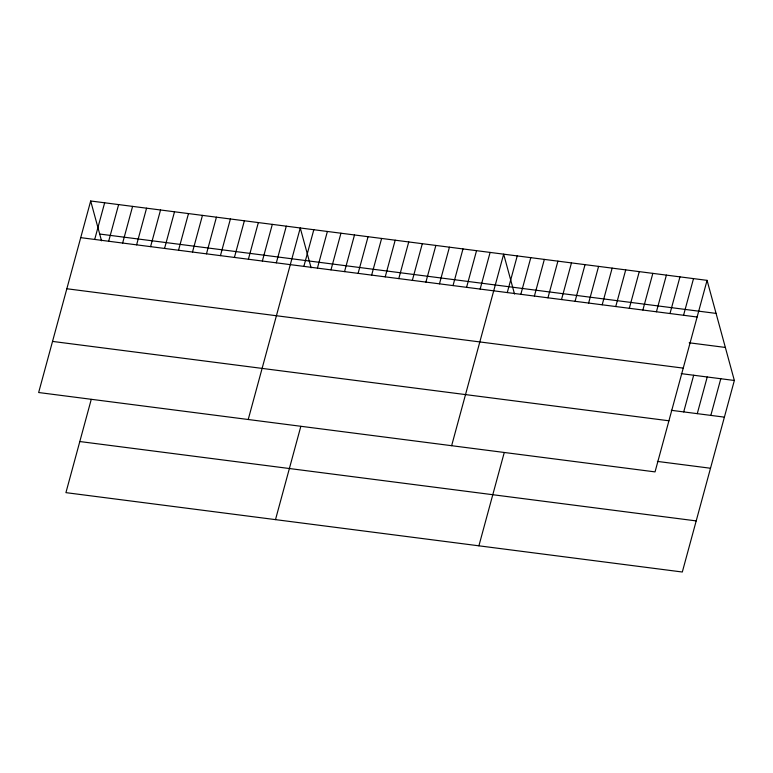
<?xml version="1.0" encoding="UTF-8"?>
<svg xmlns="http://www.w3.org/2000/svg" width="773" height="773" viewBox="0 0 773 773"><rect width="100%" height="100%" fill="white"/><g stroke="black" fill="none" stroke-linecap="round" stroke-linejoin="round"><path stroke-width="1.16" d="M90.683 200.99L38.65 392.52L655.04 471.888L707.073 280.357L90.683 200.99L101.543 240.838M94.702 239.446L104.655 202.787M108.664 241.253L118.627 204.584M122.636 243.051L132.598 206.391M91.253 399.409L65.927 492.643L682.317 572.01L734.35 380.48L707.073 280.357M136.608 244.848L146.57 208.188M150.58 246.645L160.542 209.985M164.552 248.442L174.514 211.783M178.524 250.249L188.486 213.58M192.496 252.046L202.458 215.387M206.468 253.844L216.43 217.184M220.44 255.641L230.402 218.981M234.412 257.438L244.374 220.778M248.384 259.235L258.346 222.576M262.356 261.042L272.318 224.373M276.328 262.839L286.29 226.18M248.22 419.507L300.262 227.977L311.113 267.825M303.857 266.385L313.819 229.726M317.423 268.125L327.385 231.465M330.979 269.874L340.941 233.214M275.497 519.63L300.823 426.396M344.545 271.623L354.498 234.963M358.102 273.371L368.064 236.702M371.658 275.111L381.62 238.451M385.225 276.86L395.187 240.2M398.781 278.609L408.743 241.939M412.347 280.348L422.309 243.688M425.904 282.097L435.866 245.437M439.47 283.846L449.422 247.186M453.026 285.585L462.988 248.925M466.583 287.334L476.545 250.674M480.149 289.083L490.111 252.423M451.635 445.692L503.667 254.162L514.518 294.02M507.272 292.571L517.234 255.911M520.828 294.32L530.79 257.66M534.394 296.069L544.347 259.409M478.902 545.815L504.238 452.591M547.951 297.808L557.913 261.148M561.507 299.557L571.469 262.897M575.073 301.306L585.035 264.646M588.63 303.055L598.592 266.385M602.196 304.794L612.148 268.134M615.752 306.543L625.715 269.883M629.319 308.292L639.271 271.632M642.875 310.031L652.837 273.371M656.432 311.78L666.394 275.12M669.998 313.529L679.96 276.869M683.554 315.268L693.516 278.609M683.709 411.903L693.671 375.243M697.265 413.652L707.227 376.992M710.831 415.401L720.794 378.731M99.688 234.035L716.078 313.403M80.73 237.649L697.12 317.017M689.187 342.787L725.354 347.444M66.845 288.754L683.235 368.122M681.235 373.639L734.35 380.48M671.273 410.308L724.388 417.14M52.535 341.415L668.925 420.783M657.388 461.413L710.503 468.245M79.812 441.538L696.202 520.905"/></g></svg>
